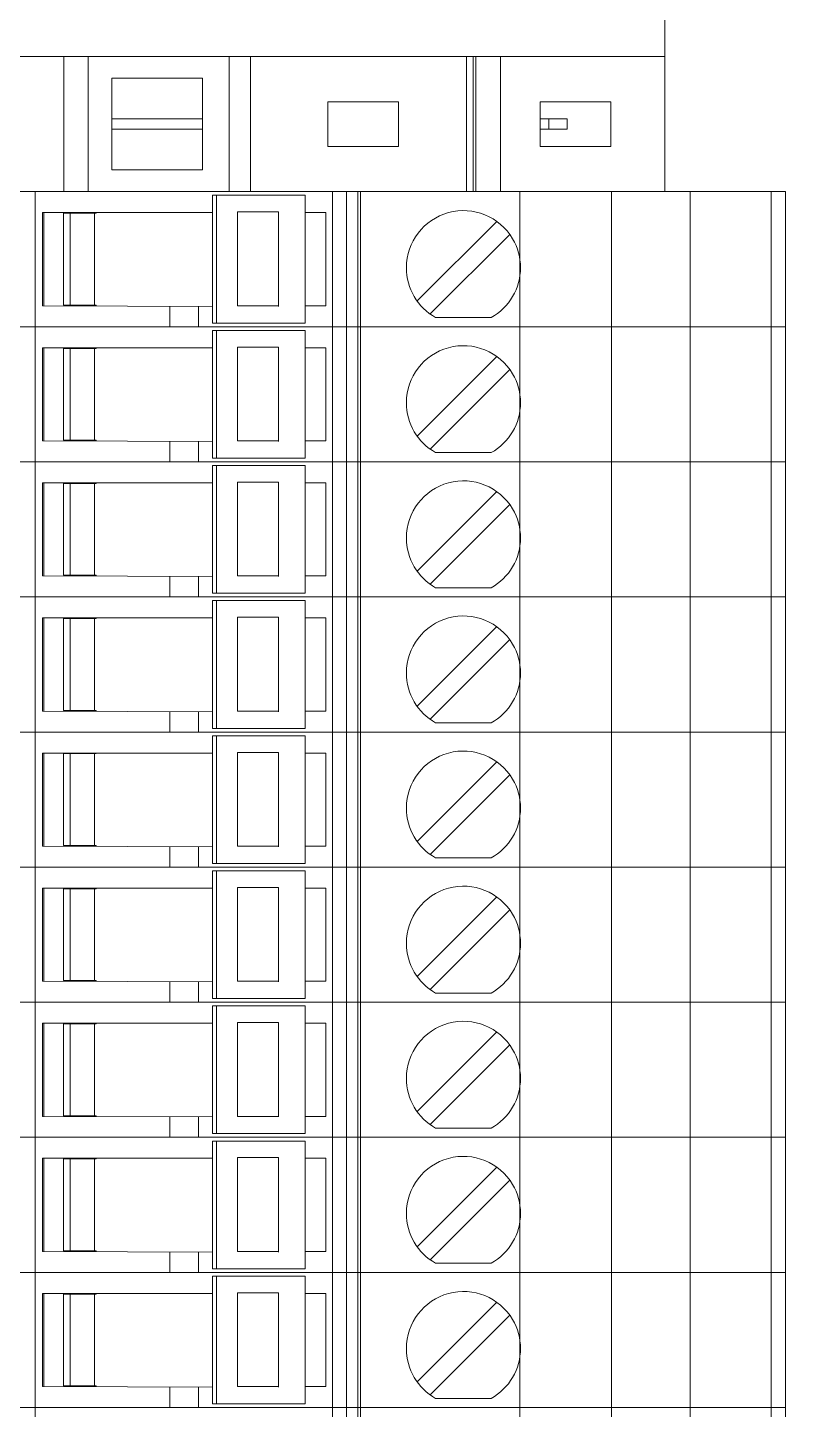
# Model space of a CAD drawing. Header units: millimetres. Extents: x 1880 to 4113, y 771 to 2990.
# Drawn here: x 3160.1 to 3189, y 1522.7 to 1575.4 of the extents above; entities that cross this region are included whole.
import ezdxf

# ---------------------------------------------------------------- set-up
doc = ezdxf.new("R2010")
doc.units = ezdxf.units.MM
doc.layers.add('000-PI-Oprema', color=30, linetype='Continuous', lineweight=5)

msp = doc.modelspace()

# ---------------------------------------------------------------- linework, layer by layer
at = {"color": 0, "linetype": 'ByBlock', "lineweight": 0, "ltscale": 0.25}
msp.add_lwpolyline([(3135.772, 1576.463), (3135.772, 1569.113), (3184.372, 1569.113), (3184.372, 1576.463), (3135.772, 1576.463)], dxfattribs=at)
at = {"layer": '000-PI-Oprema', "color": 0, "linetype": 'ByBlock', "lineweight": 0}
for p, q in [((3184.372, 1569.113), (3184.372, 1576.463)), ((3159.79, 1574.263), (3161.462, 1574.263)), ((3162.387, 1574.263), (3161.462, 1574.263)), ((3161.462, 1574.263), (3161.462, 1569.113)), ((3167.761, 1574.263), (3162.387, 1574.263)), ((3162.387, 1574.263), (3162.387, 1569.113)), ((3167.761, 1574.263), (3167.761, 1569.113)), ((3168.582, 1574.263), (3167.761, 1574.263)), ((3168.582, 1569.113), (3168.582, 1574.263)), ((3168.582, 1574.263), (3176.812, 1574.263)), ((3176.812, 1574.263), (3176.812, 1569.113)), ((3176.812, 1574.263), (3177.07, 1574.263)), ((3177.07, 1569.113), (3177.07, 1574.263)), ((3177.07, 1574.263), (3177.17, 1574.263)), ((3178.107, 1574.263), (3177.17, 1574.263)), ((3177.17, 1569.113), (3177.17, 1574.263)), ((3178.107, 1574.263), (3184.372, 1574.263)), ((3178.107, 1569.113), (3178.107, 1574.263)), ((3163.297, 1573.438), (3166.747, 1573.438)), ((3163.297, 1571.888), (3163.297, 1573.438)), ((3166.747, 1573.438), (3166.747, 1571.888)), ((3171.522, 1572.538), (3174.222, 1572.538)), ((3171.522, 1570.838), (3171.522, 1572.538)), ((3174.222, 1572.538), (3174.222, 1570.838)), ((3179.622, 1571.888), (3179.622, 1572.538)), ((3179.622, 1572.538), (3182.322, 1572.538)), ((3182.322, 1572.538), (3182.322, 1570.838)), ((3163.297, 1571.888), (3166.747, 1571.888)), ((3163.297, 1571.488), (3163.297, 1571.888)), ((3166.747, 1571.888), (3166.747, 1571.488)), ((3179.622, 1571.488), (3179.622, 1571.888)), ((3179.622, 1571.888), (3179.957, 1571.888)), ((3179.957, 1571.888), (3179.957, 1571.488)), ((3180.657, 1571.888), (3179.957, 1571.888)), ((3180.657, 1571.888), (3180.657, 1571.488)), ((3163.297, 1571.488), (3166.747, 1571.488)), ((3163.297, 1569.938), (3163.297, 1571.488)), ((3166.747, 1571.488), (3166.747, 1569.938)), ((3179.622, 1571.488), (3179.957, 1571.488)), ((3179.622, 1570.838), (3179.622, 1571.488)), ((3180.657, 1571.488), (3179.957, 1571.488)), ((3174.222, 1570.838), (3171.522, 1570.838)), ((3182.322, 1570.838), (3179.622, 1570.838)), ((3166.747, 1569.938), (3163.297, 1569.938)), ((3159.172, 1569.113), (3160.372, 1569.113)), ((3160.372, 1569.113), (3178.572, 1569.113)), ((3160.372, 1563.963), (3160.372, 1569.113)), ((3164.972, 1569.113), (3164.972, 1569.113)), ((3170.022, 1569.113), (3170.022, 1569.113)), ((3171.702, 1569.113), (3171.702, 1563.963)), ((3172.245, 1563.963), (3172.245, 1569.113)), ((3172.672, 1569.113), (3172.672, 1569.113)), ((3172.672, 1563.963), (3172.672, 1569.113)), ((3172.772, 1569.113), (3172.772, 1563.963)), ((3188.972, 1569.113), (3178.572, 1569.113)), ((3178.848, 1569.113), (3178.848, 1563.963)), ((3182.348, 1569.113), (3182.348, 1563.963)), ((3185.348, 1569.113), (3185.348, 1563.963)), ((3188.424, 1563.963), (3188.424, 1569.113)), ((3188.972, 1569.113), (3188.972, 1563.963)), ((3167.13, 1568.973), (3167.288, 1568.973)), ((3167.13, 1568.973), (3167.13, 1568.288)), ((3167.288, 1564.103), (3167.288, 1568.973)), ((3167.288, 1568.973), (3170.659, 1568.973)), ((3170.659, 1568.973), (3170.659, 1568.973)), ((3170.659, 1568.973), (3170.659, 1564.103)), ((3160.647, 1568.313), (3160.647, 1564.763)), ((3160.647, 1568.313), (3167.13, 1568.313)), ((3160.647, 1568.313), (3160.647, 1568.313)), ((3160.697, 1564.763), (3160.697, 1568.313)), ((3161.447, 1568.288), (3161.447, 1568.288)), ((3161.447, 1568.288), (3161.697, 1568.288)), ((3161.447, 1568.288), (3161.447, 1564.788)), ((3161.697, 1568.313), (3161.697, 1564.763)), ((3161.697, 1568.288), (3162.697, 1568.288)), ((3162.634, 1568.288), (3162.634, 1564.788)), ((3162.697, 1568.288), (3162.697, 1568.313)), ((3167.13, 1564.788), (3167.13, 1568.288)), ((3168.243, 1568.338), (3168.086, 1568.338)), ((3168.086, 1568.288), (3168.086, 1568.338)), ((3168.086, 1564.763), (3168.086, 1568.288)), ((3169.652, 1568.338), (3168.243, 1568.338)), ((3169.652, 1568.338), (3169.652, 1564.738)), ((3170.659, 1568.313), (3171.447, 1568.313)), ((3171.447, 1568.313), (3171.447, 1564.763)), ((3171.447, 1568.313), (3171.447, 1568.313)), ((3172.772, 1567.513), (3172.772, 1564.913)), ((3172.772, 1567.513), (3172.772, 1567.513)), ((3177.967, 1567.979), (3174.932, 1564.943)), ((3175.426, 1564.448), (3178.462, 1567.484)), ((3177.967, 1567.979), (3177.967, 1567.979)), ((3178.462, 1567.484), (3178.462, 1567.484)), ((3172.772, 1564.913), (3172.772, 1564.913)), ((3174.932, 1564.943), (3174.932, 1564.943)), ((3160.647, 1564.763), (3160.647, 1564.763)), ((3160.647, 1564.763), (3167.13, 1564.738)), ((3161.447, 1564.788), (3161.697, 1564.788)), ((3161.447, 1564.788), (3161.447, 1564.788)), ((3161.697, 1564.788), (3162.697, 1564.788)), ((3162.697, 1564.763), (3162.697, 1564.788)), ((3165.497, 1563.963), (3165.5, 1564.745)), ((3166.597, 1564.74), (3166.597, 1563.963)), ((3167.13, 1564.103), (3167.13, 1564.788)), ((3168.086, 1564.763), (3169.652, 1564.763)), ((3170.659, 1564.763), (3171.447, 1564.763)), ((3171.447, 1564.763), (3171.447, 1564.763)), ((3175.426, 1564.448), (3175.426, 1564.448)), ((3175.638, 1564.313), (3175.638, 1564.313)), ((3175.638, 1564.313), (3177.756, 1564.313)), ((3177.756, 1564.313), (3177.756, 1564.313)), ((3159.172, 1563.963), (3160.372, 1563.963)), ((3159.172, 1563.963), (3160.372, 1563.963)), ((3160.372, 1563.963), (3165.497, 1563.963)), ((3160.372, 1563.963), (3178.572, 1563.963)), ((3160.372, 1558.813), (3160.372, 1563.963)), ((3164.972, 1563.963), (3164.972, 1563.963)), ((3164.972, 1563.963), (3164.972, 1563.963)), ((3166.593, 1563.963), (3165.497, 1563.963)), ((3165.497, 1563.963), (3165.497, 1563.963)), ((3166.597, 1563.963), (3166.593, 1563.963)), ((3166.597, 1563.963), (3188.972, 1563.963)), ((3166.597, 1563.963), (3166.597, 1563.963)), ((3167.13, 1564.103), (3167.288, 1564.103)), ((3167.13, 1563.823), (3167.288, 1563.823)), ((3167.13, 1563.823), (3167.13, 1563.138)), ((3167.288, 1564.103), (3170.659, 1564.103)), ((3167.288, 1558.953), (3167.288, 1563.823)), ((3167.288, 1563.823), (3170.659, 1563.823)), ((3170.022, 1563.963), (3170.022, 1563.963)), ((3170.022, 1563.963), (3170.022, 1563.963)), ((3170.659, 1564.103), (3170.659, 1564.103)), ((3170.659, 1563.823), (3170.659, 1563.823)), ((3170.659, 1563.823), (3170.659, 1558.953)), ((3171.702, 1563.963), (3171.702, 1558.813)), ((3172.245, 1558.813), (3172.245, 1563.963)), ((3172.672, 1563.963), (3172.672, 1563.963)), ((3172.672, 1563.963), (3172.672, 1563.963)), ((3172.672, 1558.813), (3172.672, 1563.963)), ((3172.772, 1563.963), (3172.772, 1558.813)), ((3188.972, 1563.963), (3178.572, 1563.963)), ((3178.848, 1563.963), (3178.848, 1558.813)), ((3182.348, 1563.963), (3182.348, 1558.813)), ((3185.348, 1563.963), (3185.348, 1558.813)), ((3188.424, 1558.813), (3188.424, 1563.963)), ((3188.972, 1563.963), (3188.972, 1558.813)), ((3160.647, 1563.163), (3160.647, 1559.613)), ((3160.647, 1563.163), (3167.13, 1563.163)), ((3160.647, 1563.163), (3160.647, 1563.163)), ((3160.697, 1559.613), (3160.697, 1563.163)), ((3161.447, 1563.138), (3161.447, 1563.138)), ((3161.447, 1563.138), (3161.697, 1563.138)), ((3161.447, 1563.138), (3161.447, 1559.638)), ((3161.697, 1563.163), (3161.697, 1559.613)), ((3161.697, 1563.138), (3162.697, 1563.138)), ((3162.634, 1563.138), (3162.634, 1559.638)), ((3162.697, 1563.138), (3162.697, 1563.163)), ((3167.13, 1559.638), (3167.13, 1563.138)), ((3168.243, 1563.188), (3168.086, 1563.188)), ((3168.086, 1563.138), (3168.086, 1563.188)), ((3168.086, 1559.613), (3168.086, 1563.138)), ((3169.652, 1563.188), (3168.243, 1563.188)), ((3169.652, 1563.188), (3169.652, 1559.588)), ((3170.659, 1563.163), (3171.447, 1563.163)), ((3171.447, 1563.163), (3171.447, 1559.613)), ((3171.447, 1563.163), (3171.447, 1563.163)), ((3177.967, 1562.829), (3174.932, 1559.793)), ((3177.967, 1562.829), (3177.967, 1562.829)), ((3172.772, 1562.363), (3172.772, 1559.763)), ((3172.772, 1562.363), (3172.772, 1562.363)), ((3175.426, 1559.298), (3178.462, 1562.334)), ((3178.462, 1562.334), (3178.462, 1562.334)), ((3160.647, 1559.613), (3160.647, 1559.613)), ((3160.647, 1559.613), (3167.13, 1559.588)), ((3161.447, 1559.638), (3161.697, 1559.638)), ((3161.447, 1559.638), (3161.447, 1559.638)), ((3161.697, 1559.638), (3162.697, 1559.638)), ((3162.697, 1559.613), (3162.697, 1559.638)), ((3165.497, 1558.813), (3165.5, 1559.595)), ((3166.597, 1559.59), (3166.597, 1558.813)), ((3167.13, 1558.953), (3167.13, 1559.638)), ((3168.086, 1559.613), (3169.652, 1559.613)), ((3170.659, 1559.613), (3171.447, 1559.613)), ((3171.447, 1559.613), (3171.447, 1559.613)), ((3172.772, 1559.763), (3172.772, 1559.763)), ((3174.932, 1559.793), (3174.932, 1559.793)), ((3175.426, 1559.298), (3175.426, 1559.298)), ((3175.638, 1559.163), (3175.638, 1559.163)), ((3175.638, 1559.163), (3177.756, 1559.163)), ((3177.756, 1559.163), (3177.756, 1559.163)), ((3159.172, 1558.813), (3160.372, 1558.813)), ((3159.172, 1558.813), (3160.372, 1558.813)), ((3160.372, 1558.813), (3165.497, 1558.813)), ((3160.372, 1558.813), (3178.572, 1558.813)), ((3160.372, 1553.663), (3160.372, 1558.813)), ((3164.972, 1558.813), (3164.972, 1558.813)), ((3164.972, 1558.813), (3164.972, 1558.813)), ((3166.593, 1558.813), (3165.497, 1558.813)), ((3165.497, 1558.813), (3165.497, 1558.813)), ((3166.597, 1558.813), (3166.593, 1558.813)), ((3166.597, 1558.813), (3188.972, 1558.813)), ((3166.597, 1558.813), (3166.597, 1558.813)), ((3167.13, 1558.953), (3167.288, 1558.953)), ((3167.13, 1558.673), (3167.288, 1558.673)), ((3167.13, 1558.673), (3167.13, 1557.988)), ((3167.288, 1558.953), (3170.659, 1558.953)), ((3167.288, 1553.803), (3167.288, 1558.673)), ((3167.288, 1558.673), (3170.659, 1558.673)), ((3170.022, 1558.813), (3170.022, 1558.813)), ((3170.022, 1558.813), (3170.022, 1558.813)), ((3170.659, 1558.953), (3170.659, 1558.953)), ((3170.659, 1558.673), (3170.659, 1558.673)), ((3170.659, 1558.673), (3170.659, 1553.803)), ((3171.702, 1558.813), (3171.702, 1553.663)), ((3172.245, 1553.663), (3172.245, 1558.813)), ((3172.672, 1558.813), (3172.672, 1558.813)), ((3172.672, 1558.813), (3172.672, 1558.813)), ((3172.672, 1553.663), (3172.672, 1558.813)), ((3172.772, 1558.813), (3172.772, 1553.663)), ((3188.972, 1558.813), (3178.572, 1558.813)), ((3178.848, 1558.813), (3178.848, 1553.663)), ((3182.348, 1558.813), (3182.348, 1553.663)), ((3185.348, 1558.813), (3185.348, 1553.663)), ((3188.424, 1553.663), (3188.424, 1558.813)), ((3188.972, 1558.813), (3188.972, 1553.663)), ((3160.647, 1558.013), (3160.647, 1554.463)), ((3160.647, 1558.013), (3167.13, 1558.013)), ((3160.647, 1558.013), (3160.647, 1558.013)), ((3160.697, 1554.463), (3160.697, 1558.013)), ((3161.447, 1557.988), (3161.447, 1557.988)), ((3161.447, 1557.988), (3161.697, 1557.988)), ((3161.447, 1557.988), (3161.447, 1554.488)), ((3161.697, 1558.013), (3161.697, 1554.463)), ((3161.697, 1557.988), (3162.697, 1557.988)), ((3162.634, 1557.988), (3162.634, 1554.488)), ((3162.697, 1557.988), (3162.697, 1558.013)), ((3167.13, 1554.488), (3167.13, 1557.988)), ((3168.243, 1558.038), (3168.086, 1558.038)), ((3168.086, 1557.988), (3168.086, 1558.038)), ((3168.086, 1554.463), (3168.086, 1557.988)), ((3169.652, 1558.038), (3168.243, 1558.038)), ((3169.652, 1558.038), (3169.652, 1554.438)), ((3170.659, 1558.013), (3171.447, 1558.013)), ((3171.447, 1558.013), (3171.447, 1554.463)), ((3171.447, 1558.013), (3171.447, 1558.013)), ((3177.967, 1557.679), (3174.932, 1554.643)), ((3177.967, 1557.679), (3177.967, 1557.679)), ((3172.772, 1557.213), (3172.772, 1554.613)), ((3172.772, 1557.213), (3172.772, 1557.213)), ((3175.426, 1554.148), (3178.462, 1557.184)), ((3178.462, 1557.184), (3178.462, 1557.184)), ((3160.647, 1554.463), (3160.647, 1554.463)), ((3160.647, 1554.463), (3167.13, 1554.438)), ((3161.447, 1554.488), (3161.697, 1554.488)), ((3161.447, 1554.488), (3161.447, 1554.488)), ((3161.697, 1554.488), (3162.697, 1554.488)), ((3162.697, 1554.463), (3162.697, 1554.488)), ((3165.497, 1553.663), (3165.5, 1554.445)), ((3166.597, 1554.44), (3166.597, 1553.663)), ((3167.13, 1553.803), (3167.13, 1554.488)), ((3168.086, 1554.463), (3169.652, 1554.463)), ((3170.659, 1554.463), (3171.447, 1554.463)), ((3171.447, 1554.463), (3171.447, 1554.463)), ((3172.772, 1554.613), (3172.772, 1554.613)), ((3174.932, 1554.643), (3174.932, 1554.643)), ((3167.13, 1553.803), (3167.288, 1553.803)), ((3167.288, 1553.803), (3170.659, 1553.803)), ((3170.659, 1553.803), (3170.659, 1553.803)), ((3175.426, 1554.148), (3175.426, 1554.148)), ((3175.638, 1554.013), (3175.638, 1554.013)), ((3175.638, 1554.013), (3177.756, 1554.013)), ((3177.756, 1554.013), (3177.756, 1554.013)), ((3159.172, 1553.663), (3160.372, 1553.663)), ((3159.172, 1553.663), (3160.372, 1553.663)), ((3160.372, 1553.663), (3165.497, 1553.663)), ((3160.372, 1553.663), (3178.572, 1553.663)), ((3160.372, 1548.513), (3160.372, 1553.663)), ((3164.972, 1553.663), (3164.972, 1553.663)), ((3164.972, 1553.663), (3164.972, 1553.663)), ((3166.593, 1553.663), (3165.497, 1553.663)), ((3165.497, 1553.663), (3165.497, 1553.663)), ((3166.597, 1553.663), (3166.593, 1553.663)), ((3166.597, 1553.663), (3188.972, 1553.663)), ((3166.597, 1553.663), (3166.597, 1553.663)), ((3167.13, 1553.523), (3167.288, 1553.523)), ((3167.13, 1553.523), (3167.13, 1552.838)), ((3167.288, 1548.653), (3167.288, 1553.523)), ((3167.288, 1553.523), (3170.659, 1553.523)), ((3170.022, 1553.663), (3170.022, 1553.663)), ((3170.022, 1553.663), (3170.022, 1553.663)), ((3170.659, 1553.523), (3170.659, 1553.523)), ((3170.659, 1553.523), (3170.659, 1548.653)), ((3171.702, 1553.663), (3171.702, 1548.513)), ((3172.245, 1548.513), (3172.245, 1553.663)), ((3172.672, 1553.663), (3172.672, 1553.663)), ((3172.672, 1553.663), (3172.672, 1553.663)), ((3172.672, 1548.513), (3172.672, 1553.663)), ((3172.772, 1553.663), (3172.772, 1548.513)), ((3188.972, 1553.663), (3178.572, 1553.663)), ((3178.848, 1553.663), (3178.848, 1548.513)), ((3182.348, 1553.663), (3182.348, 1548.513)), ((3185.348, 1553.663), (3185.348, 1548.513)), ((3188.424, 1548.513), (3188.424, 1553.663)), ((3188.972, 1553.663), (3188.972, 1548.513)), ((3160.647, 1552.863), (3160.647, 1549.313)), ((3160.647, 1552.863), (3167.13, 1552.863)), ((3160.647, 1552.863), (3160.647, 1552.863)), ((3160.697, 1549.313), (3160.697, 1552.863)), ((3161.447, 1552.838), (3161.447, 1552.838)), ((3161.447, 1552.838), (3161.697, 1552.838)), ((3161.447, 1552.838), (3161.447, 1549.338)), ((3161.697, 1552.863), (3161.697, 1549.313)), ((3161.697, 1552.838), (3162.697, 1552.838)), ((3162.634, 1552.838), (3162.634, 1549.338)), ((3162.697, 1552.838), (3162.697, 1552.863)), ((3167.13, 1549.338), (3167.13, 1552.838)), ((3168.243, 1552.888), (3168.086, 1552.888)), ((3168.086, 1552.838), (3168.086, 1552.888)), ((3168.086, 1549.313), (3168.086, 1552.838)), ((3169.652, 1552.888), (3168.243, 1552.888)), ((3169.652, 1552.888), (3169.652, 1549.288)), ((3170.659, 1552.863), (3171.447, 1552.863)), ((3171.447, 1552.863), (3171.447, 1549.313)), ((3171.447, 1552.863), (3171.447, 1552.863)), ((3177.967, 1552.529), (3174.932, 1549.493)), ((3177.967, 1552.529), (3177.967, 1552.529)), ((3172.772, 1552.063), (3172.772, 1549.463)), ((3172.772, 1552.063), (3172.772, 1552.063)), ((3175.426, 1548.998), (3178.462, 1552.034)), ((3178.462, 1552.034), (3178.462, 1552.034)), ((3160.647, 1549.313), (3160.647, 1549.313)), ((3160.647, 1549.313), (3167.13, 1549.288)), ((3161.447, 1549.338), (3161.697, 1549.338)), ((3161.447, 1549.338), (3161.447, 1549.338)), ((3161.697, 1549.338), (3162.697, 1549.338)), ((3162.697, 1549.313), (3162.697, 1549.338)), ((3165.497, 1548.513), (3165.5, 1549.295)), ((3166.597, 1549.29), (3166.597, 1548.513)), ((3167.13, 1548.653), (3167.13, 1549.338)), ((3168.086, 1549.313), (3169.652, 1549.313)), ((3170.659, 1549.313), (3171.447, 1549.313)), ((3171.447, 1549.313), (3171.447, 1549.313)), ((3172.772, 1549.463), (3172.772, 1549.463)), ((3174.932, 1549.493), (3174.932, 1549.493)), ((3159.172, 1548.513), (3160.372, 1548.513)), ((3159.172, 1548.513), (3160.372, 1548.513)), ((3160.372, 1548.513), (3165.497, 1548.513)), ((3160.372, 1548.513), (3178.572, 1548.513)), ((3160.372, 1543.363), (3160.372, 1548.513)), ((3164.972, 1548.513), (3164.972, 1548.513)), ((3164.972, 1548.513), (3164.972, 1548.513)), ((3166.593, 1548.513), (3165.497, 1548.513)), ((3165.497, 1548.513), (3165.497, 1548.513)), ((3166.597, 1548.513), (3166.593, 1548.513)), ((3166.597, 1548.513), (3188.972, 1548.513)), ((3166.597, 1548.513), (3166.597, 1548.513)), ((3167.13, 1548.653), (3167.288, 1548.653)), ((3167.288, 1548.653), (3170.659, 1548.653)), ((3170.022, 1548.513), (3170.022, 1548.513)), ((3170.022, 1548.513), (3170.022, 1548.513)), ((3170.659, 1548.653), (3170.659, 1548.653)), ((3171.702, 1548.513), (3171.702, 1543.363)), ((3172.245, 1543.363), (3172.245, 1548.513)), ((3172.672, 1548.513), (3172.672, 1548.513)), ((3172.672, 1548.513), (3172.672, 1548.513)), ((3172.672, 1543.363), (3172.672, 1548.513)), ((3172.772, 1548.513), (3172.772, 1543.363)), ((3175.426, 1548.998), (3175.426, 1548.998)), ((3175.638, 1548.863), (3175.638, 1548.863)), ((3175.638, 1548.863), (3177.756, 1548.863)), ((3177.756, 1548.863), (3177.756, 1548.863)), ((3188.972, 1548.513), (3178.572, 1548.513)), ((3178.848, 1548.513), (3178.848, 1543.363)), ((3182.348, 1548.513), (3182.348, 1543.363)), ((3185.348, 1548.513), (3185.348, 1543.363)), ((3188.424, 1543.363), (3188.424, 1548.513)), ((3188.972, 1548.513), (3188.972, 1543.363)), ((3167.13, 1548.373), (3167.288, 1548.373)), ((3167.13, 1548.373), (3167.13, 1547.688)), ((3167.288, 1543.503), (3167.288, 1548.373)), ((3167.288, 1548.373), (3170.659, 1548.373)), ((3170.659, 1548.373), (3170.659, 1548.373)), ((3170.659, 1548.373), (3170.659, 1543.503)), ((3160.647, 1547.713), (3160.647, 1544.163)), ((3160.647, 1547.713), (3167.13, 1547.713)), ((3160.647, 1547.713), (3160.647, 1547.713)), ((3160.697, 1544.163), (3160.697, 1547.713)), ((3161.447, 1547.688), (3161.447, 1547.688)), ((3161.447, 1547.688), (3161.697, 1547.688)), ((3161.447, 1547.688), (3161.447, 1544.188)), ((3161.697, 1547.713), (3161.697, 1544.163)), ((3161.697, 1547.688), (3162.697, 1547.688)), ((3162.634, 1547.688), (3162.634, 1544.188)), ((3162.697, 1547.688), (3162.697, 1547.713)), ((3167.13, 1544.188), (3167.13, 1547.688)), ((3168.243, 1547.738), (3168.086, 1547.738)), ((3168.086, 1547.688), (3168.086, 1547.738)), ((3168.086, 1544.163), (3168.086, 1547.688)), ((3169.652, 1547.738), (3168.243, 1547.738)), ((3169.652, 1547.738), (3169.652, 1544.138)), ((3170.659, 1547.713), (3171.447, 1547.713)), ((3171.447, 1547.713), (3171.447, 1544.163)), ((3171.447, 1547.713), (3171.447, 1547.713)), ((3177.967, 1547.379), (3174.932, 1544.343)), ((3177.967, 1547.379), (3177.967, 1547.379)), ((3172.772, 1546.913), (3172.772, 1544.313)), ((3172.772, 1546.913), (3172.772, 1546.913)), ((3175.426, 1543.848), (3178.462, 1546.884)), ((3178.462, 1546.884), (3178.462, 1546.884)), ((3172.772, 1544.313), (3172.772, 1544.313)), ((3174.932, 1544.343), (3174.932, 1544.343)), ((3160.647, 1544.163), (3160.647, 1544.163)), ((3160.647, 1544.163), (3167.13, 1544.138)), ((3161.447, 1544.188), (3161.697, 1544.188)), ((3161.447, 1544.188), (3161.447, 1544.188)), ((3161.697, 1544.188), (3162.697, 1544.188)), ((3162.697, 1544.163), (3162.697, 1544.188)), ((3165.497, 1543.363), (3165.5, 1544.145)), ((3166.597, 1544.14), (3166.597, 1543.363)), ((3167.13, 1543.503), (3167.13, 1544.188)), ((3168.086, 1544.163), (3169.652, 1544.163)), ((3170.659, 1544.163), (3171.447, 1544.163)), ((3171.447, 1544.163), (3171.447, 1544.163)), ((3175.426, 1543.848), (3175.426, 1543.848)), ((3159.172, 1543.363), (3160.372, 1543.363)), ((3159.172, 1543.363), (3160.372, 1543.363)), ((3160.372, 1543.363), (3165.497, 1543.363)), ((3160.372, 1543.363), (3178.572, 1543.363)), ((3160.372, 1538.213), (3160.372, 1543.363)), ((3164.972, 1543.363), (3164.972, 1543.363)), ((3164.972, 1543.363), (3164.972, 1543.363)), ((3166.593, 1543.363), (3165.497, 1543.363)), ((3165.497, 1543.363), (3165.497, 1543.363)), ((3166.597, 1543.363), (3166.593, 1543.363)), ((3166.597, 1543.363), (3188.972, 1543.363)), ((3166.597, 1543.363), (3166.597, 1543.363)), ((3167.13, 1543.503), (3167.288, 1543.503)), ((3167.288, 1543.503), (3170.659, 1543.503)), ((3170.022, 1543.363), (3170.022, 1543.363)), ((3170.022, 1543.363), (3170.022, 1543.363)), ((3170.659, 1543.503), (3170.659, 1543.503)), ((3171.702, 1543.363), (3171.702, 1538.213)), ((3172.245, 1538.213), (3172.245, 1543.363)), ((3172.672, 1543.363), (3172.672, 1543.363)), ((3172.672, 1543.363), (3172.672, 1543.363)), ((3172.672, 1538.213), (3172.672, 1543.363)), ((3172.772, 1543.363), (3172.772, 1538.213)), ((3175.638, 1543.713), (3175.638, 1543.713)), ((3175.638, 1543.713), (3177.756, 1543.713)), ((3177.756, 1543.713), (3177.756, 1543.713)), ((3188.972, 1543.363), (3178.572, 1543.363)), ((3178.848, 1543.363), (3178.848, 1538.213)), ((3182.348, 1543.363), (3182.348, 1538.213)), ((3185.348, 1543.363), (3185.348, 1538.213)), ((3188.424, 1538.213), (3188.424, 1543.363)), ((3188.972, 1543.363), (3188.972, 1538.213)), ((3167.13, 1543.223), (3167.288, 1543.223)), ((3167.13, 1543.223), (3167.13, 1542.538)), ((3167.288, 1538.353), (3167.288, 1543.223)), ((3167.288, 1543.223), (3170.659, 1543.223)), ((3170.659, 1543.223), (3170.659, 1543.223)), ((3170.659, 1543.223), (3170.659, 1538.353)), ((3160.647, 1542.563), (3160.647, 1539.013)), ((3160.647, 1542.563), (3167.13, 1542.563)), ((3160.647, 1542.563), (3160.647, 1542.563)), ((3160.697, 1539.013), (3160.697, 1542.563)), ((3161.447, 1542.538), (3161.447, 1542.538)), ((3161.447, 1542.538), (3161.697, 1542.538)), ((3161.447, 1542.538), (3161.447, 1539.038)), ((3161.697, 1542.563), (3161.697, 1539.013)), ((3161.697, 1542.538), (3162.697, 1542.538)), ((3162.634, 1542.538), (3162.634, 1539.038)), ((3162.697, 1542.538), (3162.697, 1542.563)), ((3167.13, 1539.038), (3167.13, 1542.538)), ((3168.243, 1542.588), (3168.086, 1542.588)), ((3168.086, 1542.538), (3168.086, 1542.588)), ((3168.086, 1539.013), (3168.086, 1542.538)), ((3169.652, 1542.588), (3168.243, 1542.588)), ((3169.652, 1542.588), (3169.652, 1538.988)), ((3170.659, 1542.563), (3171.447, 1542.563)), ((3171.447, 1542.563), (3171.447, 1539.013)), ((3171.447, 1542.563), (3171.447, 1542.563)), ((3177.967, 1542.229), (3174.932, 1539.193)), ((3177.967, 1542.229), (3177.967, 1542.229)), ((3172.772, 1541.763), (3172.772, 1539.163)), ((3172.772, 1541.763), (3172.772, 1541.763)), ((3175.426, 1538.698), (3178.462, 1541.734)), ((3178.462, 1541.734), (3178.462, 1541.734)), ((3161.447, 1539.038), (3161.697, 1539.038)), ((3161.447, 1539.038), (3161.447, 1539.038)), ((3161.697, 1539.038), (3162.697, 1539.038)), ((3162.697, 1539.013), (3162.697, 1539.038)), ((3167.13, 1538.353), (3167.13, 1539.038)), ((3172.772, 1539.163), (3172.772, 1539.163)), ((3174.932, 1539.193), (3174.932, 1539.193)), ((3160.647, 1539.013), (3160.647, 1539.013)), ((3160.647, 1539.013), (3167.13, 1538.988)), ((3165.497, 1538.213), (3165.5, 1538.995)), ((3166.597, 1538.99), (3166.597, 1538.213)), ((3168.086, 1539.013), (3169.652, 1539.013)), ((3170.659, 1539.013), (3171.447, 1539.013)), ((3171.447, 1539.013), (3171.447, 1539.013)), ((3175.426, 1538.698), (3175.426, 1538.698)), ((3175.638, 1538.563), (3175.638, 1538.563)), ((3175.638, 1538.563), (3177.756, 1538.563)), ((3177.756, 1538.563), (3177.756, 1538.563)), ((3159.172, 1538.213), (3160.372, 1538.213)), ((3159.172, 1538.213), (3160.372, 1538.213)), ((3160.372, 1538.213), (3165.497, 1538.213)), ((3160.372, 1538.213), (3178.572, 1538.213)), ((3160.372, 1533.063), (3160.372, 1538.213)), ((3164.972, 1538.213), (3164.972, 1538.213)), ((3164.972, 1538.213), (3164.972, 1538.213)), ((3166.593, 1538.213), (3165.497, 1538.213)), ((3165.497, 1538.213), (3165.497, 1538.213)), ((3166.597, 1538.213), (3166.593, 1538.213)), ((3166.597, 1538.213), (3188.972, 1538.213)), ((3166.597, 1538.213), (3166.597, 1538.213)), ((3167.13, 1538.353), (3167.288, 1538.353)), ((3167.13, 1538.073), (3167.288, 1538.073)), ((3167.13, 1538.073), (3167.13, 1537.388)), ((3167.288, 1538.353), (3170.659, 1538.353)), ((3167.288, 1533.203), (3167.288, 1538.073)), ((3167.288, 1538.073), (3170.659, 1538.073)), ((3170.022, 1538.213), (3170.022, 1538.213)), ((3170.022, 1538.213), (3170.022, 1538.213)), ((3170.659, 1538.353), (3170.659, 1538.353)), ((3170.659, 1538.073), (3170.659, 1538.073)), ((3170.659, 1538.073), (3170.659, 1533.203)), ((3171.702, 1538.213), (3171.702, 1533.063)), ((3172.245, 1533.063), (3172.245, 1538.213)), ((3172.672, 1538.213), (3172.672, 1538.213)), ((3172.672, 1538.213), (3172.672, 1538.213)), ((3172.672, 1533.063), (3172.672, 1538.213)), ((3172.772, 1538.213), (3172.772, 1533.063)), ((3188.972, 1538.213), (3178.572, 1538.213)), ((3178.848, 1538.213), (3178.848, 1533.063)), ((3182.348, 1538.213), (3182.348, 1533.063)), ((3185.348, 1538.213), (3185.348, 1533.063)), ((3188.424, 1533.063), (3188.424, 1538.213)), ((3188.972, 1538.213), (3188.972, 1533.063)), ((3168.243, 1537.438), (3168.086, 1537.438)), ((3168.086, 1537.388), (3168.086, 1537.438)), ((3169.652, 1537.438), (3168.243, 1537.438)), ((3169.652, 1537.438), (3169.652, 1533.838)), ((3160.647, 1537.413), (3160.647, 1533.863)), ((3160.647, 1537.413), (3167.13, 1537.413)), ((3160.647, 1537.413), (3160.647, 1537.413)), ((3160.697, 1533.863), (3160.697, 1537.413)), ((3161.447, 1537.388), (3161.447, 1537.388)), ((3161.447, 1537.388), (3161.697, 1537.388)), ((3161.447, 1537.388), (3161.447, 1533.888)), ((3161.697, 1537.413), (3161.697, 1533.863)), ((3161.697, 1537.388), (3162.697, 1537.388)), ((3162.634, 1537.388), (3162.634, 1533.888)), ((3162.697, 1537.388), (3162.697, 1537.413)), ((3167.13, 1533.888), (3167.13, 1537.388)), ((3168.086, 1533.863), (3168.086, 1537.388)), ((3170.659, 1537.413), (3171.447, 1537.413)), ((3171.447, 1537.413), (3171.447, 1533.863)), ((3171.447, 1537.413), (3171.447, 1537.413)), ((3177.967, 1537.079), (3174.932, 1534.043)), ((3177.967, 1537.079), (3177.967, 1537.079)), ((3172.772, 1536.613), (3172.772, 1534.013)), ((3172.772, 1536.613), (3172.772, 1536.613)), ((3175.426, 1533.548), (3178.462, 1536.584)), ((3178.462, 1536.584), (3178.462, 1536.584)), ((3160.647, 1533.863), (3160.647, 1533.863)), ((3160.647, 1533.863), (3167.13, 1533.838)), ((3161.447, 1533.888), (3161.697, 1533.888)), ((3161.447, 1533.888), (3161.447, 1533.888)), ((3161.697, 1533.888), (3162.697, 1533.888)), ((3162.697, 1533.863), (3162.697, 1533.888)), ((3165.497, 1533.063), (3165.5, 1533.845)), ((3166.597, 1533.84), (3166.597, 1533.063)), ((3167.13, 1533.203), (3167.13, 1533.888)), ((3168.086, 1533.863), (3169.652, 1533.863)), ((3170.659, 1533.863), (3171.447, 1533.863)), ((3171.447, 1533.863), (3171.447, 1533.863)), ((3172.772, 1534.013), (3172.772, 1534.013)), ((3174.932, 1534.043), (3174.932, 1534.043)), ((3175.426, 1533.548), (3175.426, 1533.548)), ((3175.638, 1533.413), (3175.638, 1533.413)), ((3175.638, 1533.413), (3177.756, 1533.413)), ((3177.756, 1533.413), (3177.756, 1533.413)), ((3159.172, 1533.063), (3160.372, 1533.063)), ((3159.172, 1533.063), (3160.372, 1533.063)), ((3160.372, 1533.063), (3165.497, 1533.063)), ((3160.372, 1533.063), (3178.572, 1533.063)), ((3160.372, 1527.913), (3160.372, 1533.063)), ((3164.972, 1533.063), (3164.972, 1533.063)), ((3164.972, 1533.063), (3164.972, 1533.063)), ((3166.593, 1533.063), (3165.497, 1533.063)), ((3165.497, 1533.063), (3165.497, 1533.063)), ((3166.597, 1533.063), (3166.593, 1533.063)), ((3166.597, 1533.063), (3188.972, 1533.063)), ((3166.597, 1533.063), (3166.597, 1533.063)), ((3167.13, 1533.203), (3167.288, 1533.203)), ((3167.13, 1532.923), (3167.288, 1532.923)), ((3167.13, 1532.923), (3167.13, 1532.238)), ((3167.288, 1533.203), (3170.659, 1533.203)), ((3167.288, 1528.053), (3167.288, 1532.923)), ((3167.288, 1532.923), (3170.659, 1532.923)), ((3170.022, 1533.063), (3170.022, 1533.063)), ((3170.022, 1533.063), (3170.022, 1533.063)), ((3170.659, 1533.203), (3170.659, 1533.203)), ((3170.659, 1532.923), (3170.659, 1532.923)), ((3170.659, 1532.923), (3170.659, 1528.053)), ((3171.702, 1533.063), (3171.702, 1527.913)), ((3172.245, 1527.913), (3172.245, 1533.063)), ((3172.672, 1533.063), (3172.672, 1533.063)), ((3172.672, 1533.063), (3172.672, 1533.063)), ((3172.672, 1527.913), (3172.672, 1533.063)), ((3172.772, 1533.063), (3172.772, 1527.913)), ((3188.972, 1533.063), (3178.572, 1533.063)), ((3178.848, 1533.063), (3178.848, 1527.913)), ((3182.348, 1533.063), (3182.348, 1527.913)), ((3185.348, 1533.063), (3185.348, 1527.913)), ((3188.424, 1527.913), (3188.424, 1533.063)), ((3188.972, 1533.063), (3188.972, 1527.913)), ((3160.647, 1532.263), (3160.647, 1528.713)), ((3160.647, 1532.263), (3167.13, 1532.263)), ((3160.647, 1532.263), (3160.647, 1532.263)), ((3160.697, 1528.713), (3160.697, 1532.263)), ((3161.447, 1532.238), (3161.447, 1532.238)), ((3161.447, 1532.238), (3161.697, 1532.238)), ((3161.447, 1532.238), (3161.447, 1528.738)), ((3161.697, 1532.263), (3161.697, 1528.713)), ((3161.697, 1532.238), (3162.697, 1532.238)), ((3162.634, 1532.238), (3162.634, 1528.738)), ((3162.697, 1532.238), (3162.697, 1532.263)), ((3167.13, 1528.738), (3167.13, 1532.238)), ((3168.243, 1532.288), (3168.086, 1532.288)), ((3168.086, 1532.238), (3168.086, 1532.288)), ((3168.086, 1528.713), (3168.086, 1532.238)), ((3169.652, 1532.288), (3168.243, 1532.288)), ((3169.652, 1532.288), (3169.652, 1528.688)), ((3170.659, 1532.263), (3171.447, 1532.263)), ((3171.447, 1532.263), (3171.447, 1528.713)), ((3171.447, 1532.263), (3171.447, 1532.263)), ((3177.967, 1531.929), (3174.932, 1528.893)), ((3177.967, 1531.929), (3177.967, 1531.929)), ((3172.772, 1531.463), (3172.772, 1528.863)), ((3172.772, 1531.463), (3172.772, 1531.463)), ((3175.426, 1528.398), (3178.462, 1531.434)), ((3178.462, 1531.434), (3178.462, 1531.434)), ((3160.647, 1528.713), (3160.647, 1528.713)), ((3160.647, 1528.713), (3167.13, 1528.688)), ((3161.447, 1528.738), (3161.697, 1528.738)), ((3161.447, 1528.738), (3161.447, 1528.738)), ((3161.697, 1528.738), (3162.697, 1528.738)), ((3162.697, 1528.713), (3162.697, 1528.738)), ((3165.497, 1527.913), (3165.5, 1528.695)), ((3166.597, 1528.69), (3166.597, 1527.913)), ((3167.13, 1528.053), (3167.13, 1528.738)), ((3168.086, 1528.713), (3169.652, 1528.713)), ((3170.659, 1528.713), (3171.447, 1528.713)), ((3171.447, 1528.713), (3171.447, 1528.713)), ((3172.772, 1528.863), (3172.772, 1528.863)), ((3174.932, 1528.893), (3174.932, 1528.893)), ((3167.13, 1528.053), (3167.288, 1528.053)), ((3167.288, 1528.053), (3170.659, 1528.053)), ((3170.659, 1528.053), (3170.659, 1528.053)), ((3175.426, 1528.398), (3175.426, 1528.398)), ((3175.638, 1528.263), (3175.638, 1528.263)), ((3175.638, 1528.263), (3177.756, 1528.263)), ((3177.756, 1528.263), (3177.756, 1528.263)), ((3159.172, 1527.913), (3160.372, 1527.913)), ((3159.172, 1527.913), (3160.372, 1527.913)), ((3160.372, 1527.913), (3165.497, 1527.913)), ((3160.372, 1527.913), (3178.572, 1527.913)), ((3160.372, 1522.763), (3160.372, 1527.913)), ((3164.972, 1527.913), (3164.972, 1527.913)), ((3164.972, 1527.913), (3164.972, 1527.913)), ((3166.593, 1527.913), (3165.497, 1527.913)), ((3165.497, 1527.913), (3165.497, 1527.913)), ((3166.597, 1527.913), (3166.593, 1527.913)), ((3166.597, 1527.913), (3188.972, 1527.913)), ((3166.597, 1527.913), (3166.597, 1527.913)), ((3167.13, 1527.773), (3167.288, 1527.773)), ((3167.13, 1527.773), (3167.13, 1527.088)), ((3167.288, 1522.903), (3167.288, 1527.773)), ((3167.288, 1527.773), (3170.659, 1527.773)), ((3170.022, 1527.913), (3170.022, 1527.913)), ((3170.022, 1527.913), (3170.022, 1527.913)), ((3170.659, 1527.773), (3170.659, 1527.773)), ((3170.659, 1527.773), (3170.659, 1522.903)), ((3171.702, 1527.913), (3171.702, 1522.763)), ((3172.245, 1522.763), (3172.245, 1527.913)), ((3172.672, 1527.913), (3172.672, 1527.913)), ((3172.672, 1527.913), (3172.672, 1527.913)), ((3172.672, 1522.763), (3172.672, 1527.913)), ((3172.772, 1527.913), (3172.772, 1522.763)), ((3188.972, 1527.913), (3178.572, 1527.913)), ((3178.848, 1527.913), (3178.848, 1522.763)), ((3182.348, 1527.913), (3182.348, 1522.763)), ((3185.348, 1527.913), (3185.348, 1522.763)), ((3188.424, 1522.763), (3188.424, 1527.913)), ((3188.972, 1527.913), (3188.972, 1522.763)), ((3160.647, 1527.113), (3160.647, 1523.563)), ((3160.647, 1527.113), (3167.13, 1527.113)), ((3160.647, 1527.113), (3160.647, 1527.113)), ((3160.697, 1523.563), (3160.697, 1527.113)), ((3161.447, 1527.088), (3161.447, 1527.088)), ((3161.447, 1527.088), (3161.697, 1527.088)), ((3161.447, 1527.088), (3161.447, 1523.588)), ((3161.697, 1527.113), (3161.697, 1523.563)), ((3161.697, 1527.088), (3162.697, 1527.088)), ((3162.634, 1527.088), (3162.634, 1523.588)), ((3162.697, 1527.088), (3162.697, 1527.113)), ((3167.13, 1523.588), (3167.13, 1527.088)), ((3168.243, 1527.138), (3168.086, 1527.138)), ((3168.086, 1527.088), (3168.086, 1527.138)), ((3168.086, 1523.563), (3168.086, 1527.088)), ((3169.652, 1527.138), (3168.243, 1527.138)), ((3169.652, 1527.138), (3169.652, 1523.538)), ((3170.659, 1527.113), (3171.447, 1527.113)), ((3171.447, 1527.113), (3171.447, 1523.563)), ((3171.447, 1527.113), (3171.447, 1527.113)), ((3177.967, 1526.779), (3174.932, 1523.743)), ((3177.967, 1526.779), (3177.967, 1526.779)), ((3172.772, 1526.313), (3172.772, 1523.713)), ((3172.772, 1526.313), (3172.772, 1526.313)), ((3175.426, 1523.248), (3178.462, 1526.284)), ((3178.462, 1526.284), (3178.462, 1526.284)), ((3160.647, 1523.563), (3160.647, 1523.563)), ((3160.647, 1523.563), (3167.13, 1523.538)), ((3161.447, 1523.588), (3161.697, 1523.588)), ((3161.447, 1523.588), (3161.447, 1523.588)), ((3161.697, 1523.588), (3162.697, 1523.588)), ((3162.697, 1523.563), (3162.697, 1523.588)), ((3165.497, 1522.763), (3165.5, 1523.545)), ((3166.597, 1523.54), (3166.597, 1522.763)), ((3167.13, 1522.903), (3167.13, 1523.588)), ((3168.086, 1523.563), (3169.652, 1523.563)), ((3170.659, 1523.563), (3171.447, 1523.563)), ((3171.447, 1523.563), (3171.447, 1523.563)), ((3172.772, 1523.713), (3172.772, 1523.713)), ((3174.932, 1523.743), (3174.932, 1523.743)), ((3175.426, 1523.248), (3175.426, 1523.248)), ((3159.172, 1522.763), (3160.372, 1522.763)), ((3159.172, 1522.763), (3160.372, 1522.763)), ((3160.372, 1522.763), (3165.497, 1522.763)), ((3160.372, 1522.763), (3178.572, 1522.763)), ((3160.372, 1517.613), (3160.372, 1522.763)), ((3164.972, 1522.763), (3164.972, 1522.763)), ((3164.972, 1522.763), (3164.972, 1522.763)), ((3166.593, 1522.763), (3165.497, 1522.763)), ((3165.497, 1522.763), (3165.497, 1522.763)), ((3166.597, 1522.763), (3166.593, 1522.763)), ((3166.597, 1522.763), (3188.972, 1522.763)), ((3166.597, 1522.763), (3166.597, 1522.763)), ((3167.13, 1522.903), (3167.288, 1522.903)), ((3167.288, 1522.903), (3170.659, 1522.903)), ((3170.022, 1522.763), (3170.022, 1522.763)), ((3170.022, 1522.763), (3170.022, 1522.763)), ((3170.659, 1522.903), (3170.659, 1522.903)), ((3171.702, 1522.763), (3171.702, 1517.613)), ((3172.245, 1517.613), (3172.245, 1522.763)), ((3172.672, 1522.763), (3172.672, 1522.763)), ((3172.672, 1522.763), (3172.672, 1522.763)), ((3172.672, 1517.613), (3172.672, 1522.763)), ((3172.772, 1522.763), (3172.772, 1517.613)), ((3175.638, 1523.113), (3175.638, 1523.113)), ((3175.638, 1523.113), (3177.756, 1523.113)), ((3177.756, 1523.113), (3177.756, 1523.113)), ((3188.972, 1522.763), (3178.572, 1522.763)), ((3178.848, 1522.763), (3178.848, 1517.613)), ((3182.348, 1522.763), (3182.348, 1517.613)), ((3185.348, 1522.763), (3185.348, 1517.613)), ((3188.424, 1517.613), (3188.424, 1522.763)), ((3188.972, 1522.763), (3188.972, 1517.613))]:
    msp.add_line(p, q, dxfattribs=at)
at = {"layer": '000-PI-Oprema', "color": 0, "linetype": 'ByBlock', "lineweight": 0, "ltscale": 0.25}
msp.add_line((3184.372, 1569.113), (3135.772, 1569.113), dxfattribs=at)
at = {"layer": '000-PI-Oprema', "color": 0, "linetype": 'ByBlock', "lineweight": 0}
for centre, start, end in [((3176.697, 1566.213), 30.4503, 180), ((3176.697, 1566.213), 180, 240.8754), ((3176.697, 1566.213), 299.1246, 329.5497), ((3176.697, 1561.063), 30.4503, 180), ((3176.697, 1561.063), 180, 240.8754), ((3176.697, 1561.063), 299.1246, 329.5497), ((3176.697, 1555.913), 30.4503, 180), ((3176.697, 1555.913), 180, 240.8754), ((3176.697, 1555.913), 299.1246, 329.5497), ((3176.697, 1550.763), 30.4503, 180), ((3176.697, 1550.763), 180, 240.8754), ((3176.697, 1550.763), 299.1246, 329.5497), ((3176.697, 1545.613), 30.4503, 180), ((3176.697, 1545.613), 180, 240.8754), ((3176.697, 1545.613), 299.1246, 329.5497), ((3176.697, 1540.463), 30.4503, 180), ((3176.697, 1540.463), 180, 240.8754), ((3176.697, 1540.463), 299.1246, 329.5497), ((3176.697, 1535.313), 30.4503, 180), ((3176.697, 1535.313), 180, 240.8754), ((3176.697, 1535.313), 299.1246, 329.5497), ((3176.697, 1530.163), 30.4503, 180), ((3176.697, 1530.163), 180, 240.8754), ((3176.697, 1530.163), 299.1246, 329.5497), ((3176.697, 1525.013), 30.4503, 180), ((3176.697, 1525.013), 180, 240.8754), ((3176.697, 1525.013), 299.1246, 329.5497)]:
    msp.add_arc(centre, 2.175, start, end, dxfattribs=at)
for centre, start_param, end_param in [((3176.697, 1566.213), -1.570796, -1.039338), ((3176.697, 1566.213), -2.102255, -1.570796), ((3176.697, 1561.063), -1.570796, -1.039338), ((3176.697, 1561.063), -2.102255, -1.570796), ((3176.697, 1555.913), -1.570796, -1.039338), ((3176.697, 1555.913), -2.102255, -1.570796), ((3176.697, 1550.763), -1.570796, -1.039338), ((3176.697, 1550.763), -2.102255, -1.570796), ((3176.697, 1545.613), -1.570796, -1.039338), ((3176.697, 1545.613), -2.102255, -1.570796), ((3176.697, 1540.463), -1.570796, -1.039338), ((3176.697, 1540.463), -2.102255, -1.570796), ((3176.697, 1535.313), -1.570796, -1.039338), ((3176.697, 1535.313), -2.102255, -1.570796), ((3176.697, 1530.163), -1.570796, -1.039338), ((3176.697, 1530.163), -2.102255, -1.570796), ((3176.697, 1525.013), -1.570796, -1.039338), ((3176.697, 1525.013), -2.102255, -1.570796)]:
    msp.add_ellipse(centre, major_axis=(0, 2.175), ratio=1, start_param=start_param, end_param=end_param, dxfattribs=at)

doc.saveas('drawing.dxf')
